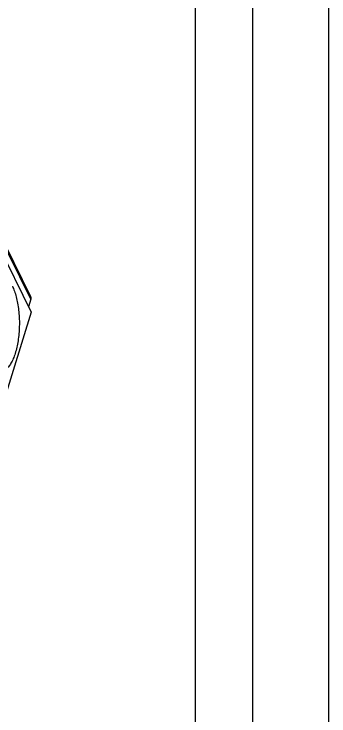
# Model space of a CAD drawing. Header units: millimetres. Extents: x 0 to 297, y 0 to 210.
# Drawn here: x 280.47 to 297, y 153.86 to 190.75 of the extents above; entities that cross this region are included whole.
import ezdxf

# ---------------------------------------------------------------- set-up
doc = ezdxf.new("R2010")
doc.units = ezdxf.units.MM
doc.header["$LTSCALE"] = 16.335
doc.layers.get('0').update_dxf_attribs({"linetype": 'CONTINUOUS'})
doc.layers.add('7_ALL_FEATURES', color=7, linetype='CONTINUOUS')

msp = doc.modelspace()

# ---------------------------------------------------------------- linework, layer by layer
at = {"color": 7, "linetype": 'Continuous'}
for p, q in [((297, 0), (297, 210)), ((293, 4.5), (293, 203.5))]:
    msp.add_line(p, q, dxfattribs=at)
at = {"color": 1, "linetype": 'Continuous'}
msp.add_line((290, 7.5), (290, 200.5), dxfattribs=at)
at = {"layer": '7_ALL_FEATURES', "color": 7, "linetype": 'Continuous'}
for p, q in [((272.71, 193.47), (281.333, 175.897)), ((279.587, 178.707), (281.368, 175.077)), ((281.345, 175.756), (281.225, 175.368)), ((281.368, 175.077), (279.916, 170.377))]:
    msp.add_line(p, q, dxfattribs=at)
at = {"layer": '7_ALL_FEATURES', "color": 9, "linetype": 'Continuous'}
msp.add_line((281.345, 175.756), (272.712, 193.348), dxfattribs=at)
at = {"layer": '7_ALL_FEATURES', "color": 7, "linetype": 'Continuous'}
for points, knots in [([(280.381, 176.451), (280.423, 176.365), (280.499, 176.18), (280.591, 175.878), (280.663, 175.544), (280.733, 175.057), (280.764, 174.428), (280.721, 173.8), (280.64, 173.323), (280.561, 172.999), (280.464, 172.71), (280.35, 172.462), (280.223, 172.261), (280.085, 172.111), (279.935, 172.015), (279.827, 171.992), (279.776, 171.992)], [0, 0, 0, 0, 0.058453, 0.123561, 0.194227, 0.269218, 0.426185, 0.582058, 0.655721, 0.724608, 0.787518, 0.84354, 0.892164, 0.933497, 0.968622, 1, 1, 1, 1]), ([(281.333, 175.897), (281.344, 175.876), (281.358, 175.828), (281.352, 175.779), (281.345, 175.756)], [0, 0, 0, 0, 0.501224, 1, 1, 1, 1])]:
    msp.add_open_spline(points, degree=3, knots=knots, dxfattribs=at)

doc.saveas('drawing.dxf')
